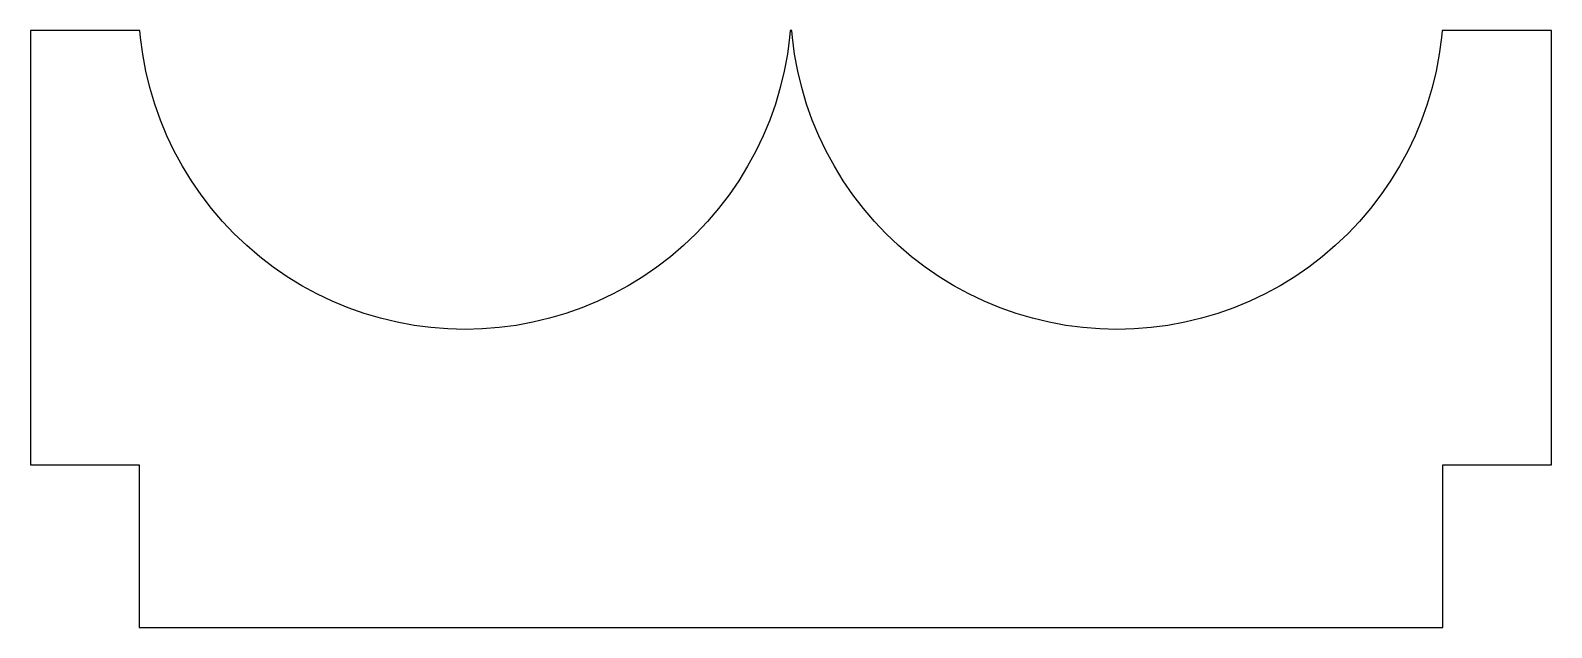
# Model space of a CAD drawing. Header units: metres. Extents: x -21 to 21, y -12.8 to 3.8.
import ezdxf

# ---------------------------------------------------------------- set-up
doc = ezdxf.new("R2010")
doc.units = ezdxf.units.M

msp = doc.modelspace()

# ---------------------------------------------------------------- linework, layer by layer
for p, q in [((-17.976, 3.75), (-21, 3.75)), ((-21, 3.75), (-21, -8.25)), ((-17.961, 3.558), (-17.976, 3.75)), ((-17.899, 3.091), (-17.961, 3.558)), ((-0.039, 3.558), (-0.101, 3.091)), ((-0.024, 3.75), (-0.039, 3.558)), ((0.024, 3.75), (-0.024, 3.75)), ((0.039, 3.558), (0.024, 3.75)), ((0.101, 3.091), (0.039, 3.558)), ((17.961, 3.558), (17.899, 3.091)), ((17.976, 3.75), (17.961, 3.558)), ((21, 3.75), (17.976, 3.75)), ((21, -8.25), (21, 3.75)), ((-17.813, 2.627), (-17.899, 3.091)), ((-0.101, 3.091), (-0.187, 2.627)), ((0.187, 2.627), (0.101, 3.091)), ((17.899, 3.091), (17.813, 2.627)), ((-17.703, 2.168), (-17.813, 2.627)), ((-0.187, 2.627), (-0.297, 2.168)), ((0.297, 2.168), (0.187, 2.627)), ((17.813, 2.627), (17.703, 2.168)), ((-17.569, 1.716), (-17.703, 2.168)), ((-0.297, 2.168), (-0.431, 1.716)), ((0.431, 1.716), (0.297, 2.168)), ((17.703, 2.168), (17.569, 1.716)), ((-17.412, 1.271), (-17.569, 1.716)), ((-0.431, 1.716), (-0.588, 1.271)), ((0.588, 1.271), (0.431, 1.716)), ((17.569, 1.716), (17.412, 1.271)), ((-17.231, 0.835), (-17.412, 1.271)), ((-0.588, 1.271), (-0.769, 0.835)), ((0.769, 0.835), (0.588, 1.271)), ((17.412, 1.271), (17.231, 0.835)), ((-17.028, 0.41), (-17.231, 0.835)), ((-0.769, 0.835), (-0.972, 0.41)), ((0.972, 0.41), (0.769, 0.835)), ((17.231, 0.835), (17.028, 0.41)), ((-16.803, -0.005), (-17.028, 0.41)), ((-0.972, 0.41), (-1.197, -0.005)), ((1.197, -0.005), (0.972, 0.41)), ((17.028, 0.41), (16.803, -0.005)), ((-16.556, -0.407), (-16.803, -0.005)), ((-16.289, -0.796), (-16.556, -0.407)), ((-1.444, -0.407), (-1.711, -0.796)), ((-1.197, -0.005), (-1.444, -0.407)), ((1.444, -0.407), (1.197, -0.005)), ((1.711, -0.796), (1.444, -0.407)), ((16.556, -0.407), (16.289, -0.796)), ((16.803, -0.005), (16.556, -0.407)), ((-16.002, -1.17), (-16.289, -0.796)), ((-1.711, -0.796), (-1.998, -1.17)), ((1.998, -1.17), (1.711, -0.796)), ((16.289, -0.796), (16.002, -1.17)), ((-15.696, -1.529), (-16.002, -1.17)), ((-1.998, -1.17), (-2.304, -1.529)), ((2.304, -1.529), (1.998, -1.17)), ((16.002, -1.17), (15.696, -1.529)), ((-15.371, -1.871), (-15.696, -1.529)), ((-2.304, -1.529), (-2.629, -1.871)), ((2.629, -1.871), (2.304, -1.529)), ((15.696, -1.529), (15.371, -1.871)), ((-15.029, -2.196), (-15.371, -1.871)), ((-2.629, -1.871), (-2.971, -2.196)), ((2.971, -2.196), (2.629, -1.871)), ((15.371, -1.871), (15.029, -2.196)), ((-14.67, -2.502), (-15.029, -2.196)), ((-14.296, -2.789), (-14.67, -2.502)), ((-3.33, -2.502), (-3.704, -2.789)), ((-2.971, -2.196), (-3.33, -2.502)), ((3.33, -2.502), (2.971, -2.196)), ((3.704, -2.789), (3.33, -2.502)), ((14.67, -2.502), (14.296, -2.789)), ((15.029, -2.196), (14.67, -2.502)), ((-13.907, -3.056), (-14.296, -2.789)), ((-3.704, -2.789), (-4.093, -3.056)), ((4.093, -3.056), (3.704, -2.789)), ((14.296, -2.789), (13.907, -3.056)), ((-13.505, -3.303), (-13.907, -3.056)), ((-13.091, -3.528), (-13.505, -3.303)), ((-4.495, -3.303), (-4.91, -3.528)), ((-4.093, -3.056), (-4.495, -3.303)), ((4.495, -3.303), (4.093, -3.056)), ((4.91, -3.528), (4.495, -3.303)), ((13.505, -3.303), (13.091, -3.528)), ((13.907, -3.056), (13.505, -3.303)), ((-12.665, -3.731), (-13.091, -3.528)), ((-12.229, -3.912), (-12.665, -3.731)), ((-5.335, -3.731), (-5.771, -3.912)), ((-4.91, -3.528), (-5.335, -3.731)), ((5.335, -3.731), (4.91, -3.528)), ((5.771, -3.912), (5.335, -3.731)), ((12.665, -3.731), (12.229, -3.912)), ((13.091, -3.528), (12.665, -3.731)), ((-11.784, -4.069), (-12.229, -3.912)), ((-11.332, -4.203), (-11.784, -4.069)), ((-6.216, -4.069), (-6.668, -4.203)), ((-5.771, -3.912), (-6.216, -4.069)), ((6.216, -4.069), (5.771, -3.912)), ((6.668, -4.203), (6.216, -4.069)), ((11.784, -4.069), (11.332, -4.203)), ((12.229, -3.912), (11.784, -4.069)), ((-10.873, -4.313), (-11.332, -4.203)), ((-10.409, -4.399), (-10.873, -4.313)), ((-9.942, -4.461), (-10.409, -4.399)), ((-9.472, -4.498), (-9.942, -4.461)), ((-9, -4.51), (-9.472, -4.498)), ((-8.528, -4.498), (-9, -4.51)), ((-8.058, -4.461), (-8.528, -4.498)), ((-7.591, -4.399), (-8.058, -4.461)), ((-7.127, -4.313), (-7.591, -4.399)), ((-6.668, -4.203), (-7.127, -4.313)), ((7.127, -4.313), (6.668, -4.203)), ((7.591, -4.399), (7.127, -4.313)), ((8.058, -4.461), (7.591, -4.399)), ((8.528, -4.498), (8.058, -4.461)), ((9, -4.51), (8.528, -4.498)), ((9.472, -4.498), (9, -4.51)), ((9.942, -4.461), (9.472, -4.498)), ((10.409, -4.399), (9.942, -4.461)), ((10.873, -4.313), (10.409, -4.399)), ((11.332, -4.203), (10.873, -4.313)), ((-21, -8.25), (-18, -8.25)), ((-18, -8.25), (-18, -12.75)), ((18, -8.25), (21, -8.25)), ((18, -12.75), (18, -8.25)), ((-18, -12.75), (18, -12.75))]:
    msp.add_line(p, q)

doc.saveas('drawing.dxf')
